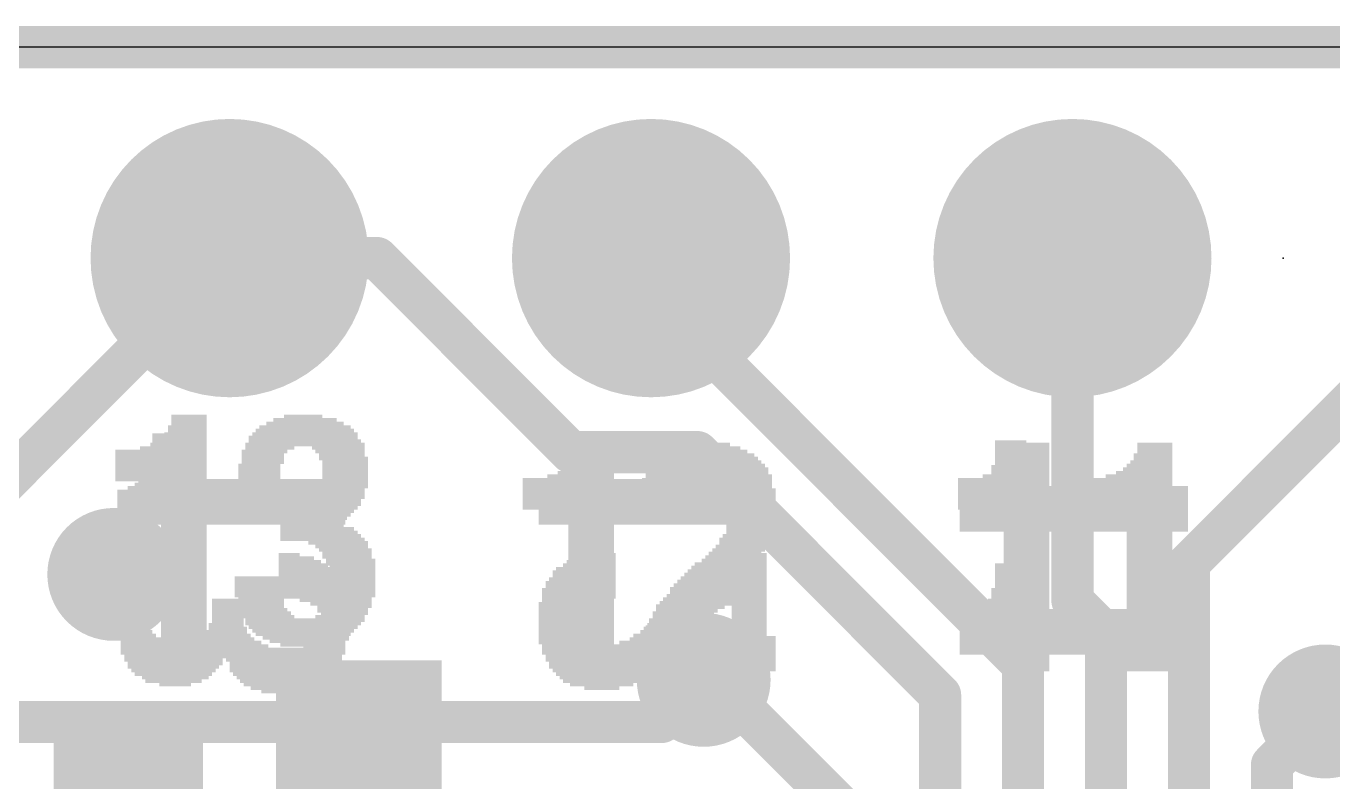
# Model space of a CAD drawing. Extents: x -0.1 to 50.8, y -0.1 to 23.
# Drawn here: x 22.9 to 30.78, y 18.44 to 22.99 of the extents above; entities that cross this region are included whole.
import ezdxf

# ---------------------------------------------------------------- set-up
doc = ezdxf.new("R2010")
doc.units = 0
for name, color, linetype in [('1', 12, 'CONTINUOUS'), ('16', 5, 'CONTINUOUS'), ('17', 110, 'CONTINUOUS'), ('18', 110, 'CONTINUOUS'), ('20', 53, 'CONTINUOUS'), ('200', 40, 'CONTINUOUS'), ('201', 6, 'CONTINUOUS'), ('23', 40, 'CONTINUOUS')]:
    doc.layers.add(name, color=color, linetype=linetype)

# ---------------------------------------------------------------- blocks, each defined once
blk = doc.blocks.new('RECT')
blk.add_solid([(-0.5, -0.5), (0.5, -0.5), (-0.5, 0.5), (0.5, 0.5)])
blk = doc.blocks.new('ROUNDP')
at = {"const_width": 0.5}
blk.add_lwpolyline([(0, -0.25, 1), (0, 0.25, 1), (0, -0.25)], format="xyb", dxfattribs=at)
blk = doc.blocks.new('ROUNDV')
at = {"const_width": 0.5}
blk.add_lwpolyline([(0, -0.25, 1), (0, 0.25, 1), (0, -0.25)], format="xyb", dxfattribs=at)

msp = doc.modelspace()

# ---------------------------------------------------------------- linework, layer by layer
at = {"layer": '1'}
for points, const_width in [([(38.1, 22.86), (0, 22.86)], 0.254), ([(25.019, 21.59), (24.13, 21.59)], 0.254), ([(25.5016, 21.1074), (25.019, 21.59)], 0.254), ([(26.67, 21.3835), (26.67, 21.59)], 0.254), ([(29.21, 19.526), (29.21, 21.59)], 0.254), ([(29.9125, 19.7525), (31.75, 21.59)], 0.254), ([(28.9125, 19.141), (26.67, 21.3835)], 0.254), ([(25.5016, 21.106), (25.5016, 21.1074)], 0.254), ([(26.186, 20.4216), (25.5016, 21.106)], 0.254), ([(26.9494, 20.4216), (26.186, 20.4216)], 0.254), ([(28.4125, 18.9585), (26.9494, 20.4216)], 0.254), ([(29.9125, 15.499), (29.9125, 19.7525)], 0.254), ([(29.4125, 19.3235), (29.21, 19.526)], 0.254), ([(29.4125, 15.499), (29.4125, 19.3235)], 0.254), ([(28.9125, 15.499), (28.9125, 19.141)], 0.254), ([(27.051, 19.05), (26.9875, 19.05)], 0.254), ([(27.9125, 18.1885), (27.051, 19.05)], 0.254), ([(28.4125, 15.499), (28.4125, 18.9585)], 0.254), ([(30.4125, 18.538), (30.734, 18.8595)], 0.254), ([(23.8873, 17.6085), (24.909, 18.6302)], 0.3048), ([(30.4125, 15.499), (30.4125, 18.538)], 0.254)]:
    msp.add_lwpolyline(points, dxfattribs=dict(at, const_width=const_width))
for points, const_width in [([(24.13, 21.6535, 1), (24.13, 21.5265)], 0.127), ([(25.0639, 21.6349, 1), (24.9741, 21.5451)], 0.127), ([(25.019, 21.5265, 1), (25.019, 21.6535)], 0.127), ([(26.7335, 21.59, 1), (26.6065, 21.59)], 0.127), ([(29.2735, 21.59, 1), (29.1465, 21.59)], 0.127), ([(26.7149, 21.4284, 1), (26.6251, 21.3386)], 0.127), ([(26.6065, 21.3835, 1), (26.7335, 21.3835)], 0.127), ([(25.5651, 21.1074, 1), (25.4381, 21.1074)], 0.127), ([(25.5465, 21.1509, 1), (25.4567, 21.0611)], 0.127), ([(25.4567, 21.0625, 1), (25.5465, 21.1523)], 0.127), ([(25.4381, 21.106, 1), (25.5651, 21.106)], 0.127), ([(26.186, 20.4851, 1), (26.186, 20.3581)], 0.127), ([(26.1411, 20.3767, 1), (26.2309, 20.4665)], 0.127), ([(26.9943, 20.4665, 1), (26.9045, 20.3767)], 0.127), ([(26.9494, 20.3581, 1), (26.9494, 20.4851)], 0.127), ([(29.976, 19.7525, 1), (29.849, 19.7525)], 0.127), ([(29.8676, 19.7974, 1), (29.9574, 19.7076)], 0.127), ([(29.2549, 19.5709, 1), (29.1651, 19.4811)], 0.127), ([(29.1465, 19.526, 1), (29.2735, 19.526)], 0.127), ([(29.476, 19.3235, 1), (29.349, 19.3235)], 0.127), ([(29.3676, 19.2786, 1), (29.4574, 19.3684)], 0.127), ([(28.976, 19.141, 1), (28.849, 19.141)], 0.127), ([(28.8676, 19.0961, 1), (28.9574, 19.1859)], 0.127), ([(26.9875, 19.1135, 1), (26.9875, 18.9865)], 0.127), ([(27.0959, 19.0949, 1), (27.0061, 19.0051)], 0.127), ([(27.051, 18.9865, 1), (27.051, 19.1135)], 0.127), ([(28.476, 18.9585, 1), (28.349, 18.9585)], 0.127), ([(28.3676, 18.9136, 1), (28.4574, 19.0034)], 0.127), ([(30.7789, 18.8146, 1), (30.6891, 18.9044)], 0.127), ([(24.9629, 18.5763, 1), (24.8551, 18.6841)], 0.1524), ([(30.476, 18.538, 1), (30.349, 18.538)], 0.127), ([(30.3676, 18.5829, 1), (30.4574, 18.4931)], 0.127)]:
    msp.add_lwpolyline(points, format="xyb", dxfattribs=dict(at, const_width=const_width))
at = {"layer": '16', "const_width": 0.254}
for points in [[(0, 22.86), (38.1, 22.86)], [(24.13, 21.59), (21.844, 19.304)], [(26.9875, 19.05), (26.7335, 18.796)], [(30.734, 18.8595), (33.274, 18.8595)], [(26.7335, 18.796), (14.2875, 18.796)]]:
    msp.add_lwpolyline(points, dxfattribs=at)
at = {"layer": '16', "const_width": 0.127}
for points in [[(24.1749, 21.5451, 1), (24.0851, 21.6349)], [(27.0324, 19.0051, 1), (26.9426, 19.0949)], [(30.734, 18.923, 1), (30.734, 18.796)], [(26.6886, 18.8409, 1), (26.7784, 18.7511)], [(26.7335, 18.7325, 1), (26.7335, 18.8595)]]:
    msp.add_lwpolyline(points, format="xyb", dxfattribs=at)
at = {"layer": '20'}
msp.add_line((48.26, 22.86), (2.54, 22.86), dxfattribs=at)
at = {"layer": '23'}
msp.add_point((30.48, 21.59), dxfattribs=at)

# ---------------------------------------------------------------- block references
at = {"layer": '1', "xscale": 1.075, "rotation": 90}
msp.add_blockref('RECT', (24.909, 18.6302), dxfattribs=at)
at = {"layer": '1', "xscale": 0.45, "yscale": 0.9, "rotation": 90}
msp.add_blockref('RECT', (23.5195, 18.5085), dxfattribs=at)
at = {"layer": '17', "xscale": 1.6764, "yscale": 1.6764, "rotation": 90}
for p in [(24.13, 21.59), (24.13, 21.59), (26.67, 21.59), (26.67, 21.59), (29.21, 21.59), (29.21, 21.59)]:
    msp.add_blockref('ROUNDP', p, dxfattribs=at)
at = {"layer": '18'}
for p, xscale, yscale in [((23.4315, 19.685), 0.8001, 0.8001), ((23.4315, 19.685), 0.8001, 0.8001), ((26.9875, 19.05), 0.8064, 0.8064), ((26.9875, 19.05), 0.8064, 0.8064), ((30.734, 18.8595), 0.8064, 0.8064), ((30.734, 18.8595), 0.8064, 0.8064)]:
    msp.add_blockref('ROUNDV', p, dxfattribs=dict(at, xscale=xscale, yscale=yscale))
at = {"layer": '200', "yscale": 0.0212}
for p, xscale in [((23.8856, 20.6367), 0.2117), ((24.5735, 20.6367), 0.2328), ((23.875, 20.5732), 0.2328), ((23.875, 20.552), 0.2328), ((23.8856, 20.6155), 0.2117), ((23.8856, 20.5943), 0.2117), ((24.5841, 20.552), 0.5926), ((24.5841, 20.5732), 0.5503), ((24.5841, 20.5943), 0.4656), ((24.5841, 20.6155), 0.381), ((23.8221, 20.4673), 0.3387), ((23.8433, 20.4885), 0.2963), ((23.8539, 20.5097), 0.2752), ((23.8645, 20.5308), 0.254), ((24.5841, 20.4673), 0.7196), ((24.5735, 20.5097), 0.6561), ((24.5841, 20.4885), 0.6773), ((24.5841, 20.5308), 0.635), ((26.3409, 20.4673), 0.2117), ((27.0182, 20.4673), 0.254), ((28.9654, 20.4673), 0.2117), ((29.7062, 20.4673), 0.2117), ((23.7163, 20.425), 0.5503), ((23.7163, 20.4039), 0.5503), ((23.7904, 20.4462), 0.4022), ((24.3407, 20.425), 0.2752), ((24.3301, 20.4039), 0.254), ((24.3724, 20.4462), 0.2963), ((24.7852, 20.4462), 0.3175), ((24.7958, 20.425), 0.2963), ((24.8063, 20.4039), 0.2752), ((26.3303, 20.4039), 0.2328), ((26.3409, 20.4462), 0.2117), ((26.3409, 20.425), 0.2117), ((27.0182, 20.4039), 0.5503), ((27.0076, 20.425), 0.4868), ((27.0076, 20.4462), 0.4021), ((28.9548, 20.4039), 0.2328), ((28.9654, 20.4462), 0.2117), ((28.9654, 20.425), 0.2117), ((29.6956, 20.4039), 0.2328), ((29.7062, 20.4462), 0.2117), ((29.7062, 20.425), 0.2117), ((23.7163, 20.3827), 0.5503), ((23.7163, 20.3615), 0.5503), ((23.7163, 20.3404), 0.5503), ((23.7163, 20.3192), 0.5503), ((24.3089, 20.3404), 0.254), ((24.3089, 20.3192), 0.254), ((24.3301, 20.3827), 0.254), ((24.3301, 20.3615), 0.254), ((24.8169, 20.3827), 0.2963), ((24.8275, 20.3615), 0.2752), ((24.8275, 20.3404), 0.2752), ((24.8275, 20.3192), 0.2752), ((26.2985, 20.3192), 0.2963), ((26.3091, 20.3404), 0.2752), ((26.3197, 20.3615), 0.254), ((26.3303, 20.3827), 0.2328), ((27.0182, 20.3192), 0.7196), ((27.0076, 20.3615), 0.6561), ((27.0182, 20.3404), 0.6773), ((27.0076, 20.3827), 0.6138), ((28.9231, 20.3192), 0.2963), ((28.9337, 20.3404), 0.2752), ((28.9443, 20.3615), 0.254), ((28.9548, 20.3827), 0.2328), ((29.6639, 20.3192), 0.2963), ((29.6745, 20.3404), 0.2752), ((29.6851, 20.3615), 0.254), ((29.6956, 20.3827), 0.2328), ((23.7163, 20.298), 0.5503), ((23.7163, 20.2769), 0.5503), ((23.7163, 20.2557), 0.5503), ((23.8539, 20.2345), 0.2752), ((24.3089, 20.298), 0.254), ((24.3089, 20.2769), 0.254), ((24.3089, 20.2557), 0.254), ((24.3089, 20.2345), 0.254), ((24.8275, 20.298), 0.2752), ((24.8275, 20.2769), 0.2752), ((24.8275, 20.2557), 0.2752), ((24.8275, 20.2345), 0.2752), ((26.1715, 20.2557), 0.5503), ((26.1715, 20.2345), 0.5503), ((26.2456, 20.2769), 0.4022), ((26.2774, 20.298), 0.3387), ((26.7748, 20.2557), 0.3175), ((26.7642, 20.2345), 0.2963), ((26.7959, 20.2769), 0.3175), ((27.0076, 20.298), 0.7408), ((27.2404, 20.2769), 0.3175), ((27.251, 20.2557), 0.2963), ((27.2616, 20.2345), 0.2752), ((28.7961, 20.2557), 0.5503), ((28.7961, 20.2345), 0.5503), ((28.8702, 20.2769), 0.4022), ((28.9019, 20.298), 0.3387), ((29.5369, 20.2557), 0.5503), ((29.5369, 20.2345), 0.5503), ((29.611, 20.2769), 0.4022), ((29.6427, 20.298), 0.3387), ((23.8539, 20.2134), 0.2752), ((23.8539, 20.1922), 0.2752), ((23.8539, 20.171), 0.2752), ((24.8063, 20.1922), 0.2752), ((24.8063, 20.171), 0.2752), ((24.8275, 20.2134), 0.2752), ((26.1715, 20.2134), 0.5503), ((26.1715, 20.1922), 0.5503), ((26.1715, 20.171), 0.5503), ((26.743, 20.171), 0.2963), ((26.7536, 20.2134), 0.2752), ((26.7536, 20.1922), 0.2752), ((27.2616, 20.2134), 0.2752), ((27.2827, 20.1922), 0.2752), ((27.2827, 20.171), 0.2752), ((28.7961, 20.2134), 0.5503), ((28.7961, 20.1922), 0.5503), ((28.7961, 20.171), 0.5503), ((29.5369, 20.2134), 0.5503), ((29.5369, 20.1922), 0.5503), ((29.5369, 20.171), 0.5503), ((23.8539, 20.1499), 0.2752), ((23.8539, 20.1287), 0.2752), ((23.8539, 20.1075), 0.2752), ((23.8539, 20.0864), 0.2752), ((24.7428, 20.0864), 0.3175), ((24.7746, 20.1075), 0.2963), ((24.7852, 20.1287), 0.2752), ((24.8063, 20.1499), 0.2752), ((26.1715, 20.1499), 0.5503), ((26.1715, 20.1287), 0.5503), ((26.1715, 20.1075), 0.5503), ((26.1715, 20.0864), 0.5503), ((26.7324, 20.1499), 0.2752), ((26.7324, 20.1287), 0.2752), ((26.7324, 20.1075), 0.2752), ((26.7324, 20.0864), 0.2752), ((27.2827, 20.1499), 0.2752), ((27.2827, 20.1287), 0.2752), ((27.2827, 20.1075), 0.2752), ((27.2827, 20.0864), 0.2752), ((28.7961, 20.1499), 0.5503), ((28.7961, 20.1287), 0.5503), ((28.7961, 20.1075), 0.5503), ((28.7961, 20.0864), 0.5503), ((29.5369, 20.1499), 0.5503), ((29.5369, 20.1287), 0.5503), ((29.5369, 20.1075), 0.5503), ((29.5369, 20.0864), 0.5503), ((23.8539, 20.0652), 0.2752), ((23.8539, 20.044), 0.2752), ((23.8539, 20.0229), 0.2752), ((23.8539, 20.0017), 0.2752), ((24.637, 20.0229), 0.4022), ((24.6158, 20.0017), 0.3598), ((24.6582, 20.0652), 0.4445), ((24.6476, 20.044), 0.4233), ((26.3091, 20.0652), 0.2752), ((26.3091, 20.044), 0.2752), ((26.3091, 20.0229), 0.2752), ((26.3091, 20.0017), 0.2752), ((26.7324, 20.0652), 0.2752), ((26.7324, 20.044), 0.2752), ((26.7324, 20.0229), 0.2752), ((27.2827, 20.0652), 0.2752), ((27.2827, 20.044), 0.2752), ((27.2827, 20.0229), 0.2752), ((27.2827, 20.0017), 0.2752), ((28.9337, 20.0652), 0.2752), ((28.9337, 20.044), 0.2752), ((28.9337, 20.0229), 0.2752), ((28.9337, 20.0017), 0.2752), ((29.6745, 20.0652), 0.2752), ((29.6745, 20.044), 0.2752), ((29.6745, 20.0229), 0.2752), ((29.6745, 20.0017), 0.2752), ((23.8539, 19.9805), 0.2752), ((23.8539, 19.9594), 0.2752), ((23.8539, 19.9382), 0.2752), ((23.8539, 19.917), 0.2752), ((24.6264, 19.9805), 0.381), ((24.6793, 19.917), 0.4868), ((24.6582, 19.9594), 0.4445), ((24.6688, 19.9382), 0.4657), ((26.3091, 19.9805), 0.2752), ((26.3091, 19.9594), 0.2752), ((26.3091, 19.9382), 0.2752), ((26.3091, 19.917), 0.2752), ((27.251, 19.917), 0.2963), ((27.2616, 19.9805), 0.2752), ((27.2616, 19.9594), 0.2752), ((27.2616, 19.9382), 0.2752), ((28.9337, 19.9805), 0.2752), ((28.9337, 19.9594), 0.2752), ((28.9337, 19.9382), 0.2752), ((28.9337, 19.917), 0.2752), ((29.6745, 19.9805), 0.2752), ((29.6745, 19.9594), 0.2752), ((29.6745, 19.9382), 0.2752), ((29.6745, 19.917), 0.2752), ((23.8539, 19.8959), 0.2752), ((23.8539, 19.8747), 0.2752), ((23.8539, 19.8535), 0.2752), ((24.6899, 19.8959), 0.508), ((24.7852, 19.8747), 0.3598), ((24.8063, 19.8535), 0.3175), ((26.3091, 19.8959), 0.2752), ((26.3091, 19.8747), 0.2752), ((26.3091, 19.8535), 0.2752), ((27.2087, 19.8535), 0.2963), ((27.2298, 19.8959), 0.2963), ((27.2298, 19.8747), 0.2963), ((28.9337, 19.8959), 0.2752), ((28.9337, 19.8747), 0.2752), ((28.9337, 19.8535), 0.2752), ((29.6745, 19.8959), 0.2752), ((29.6745, 19.8747), 0.2752), ((29.6745, 19.8535), 0.2752), ((23.8539, 19.8324), 0.2752), ((23.8539, 19.8112), 0.2752), ((23.8539, 19.79), 0.2752), ((23.8539, 19.7689), 0.2752), ((24.8275, 19.8324), 0.3175), ((24.8381, 19.8112), 0.2963), ((24.8381, 19.79), 0.2963), ((24.8593, 19.7689), 0.2963), ((26.3091, 19.8324), 0.2752), ((26.3091, 19.8112), 0.2752), ((26.3091, 19.79), 0.2752), ((26.3091, 19.7689), 0.2752), ((27.1452, 19.7689), 0.3387), ((27.1663, 19.79), 0.3387), ((27.1769, 19.8112), 0.3175), ((27.1981, 19.8324), 0.3175), ((28.9337, 19.8324), 0.2752), ((28.9337, 19.8112), 0.2752), ((28.9337, 19.79), 0.2752), ((28.9337, 19.7689), 0.2752), ((29.6745, 19.8324), 0.2752), ((29.6745, 19.8112), 0.2752), ((29.6745, 19.79), 0.2752), ((29.6745, 19.7689), 0.2752), ((23.8539, 19.7477), 0.2752), ((23.8539, 19.7265), 0.2752), ((23.8539, 19.7054), 0.2752), ((23.8539, 19.6842), 0.2752), ((24.8593, 19.7477), 0.2963), ((24.8698, 19.7265), 0.2752), ((24.8698, 19.7054), 0.2752), ((24.8698, 19.6842), 0.2752), ((26.3091, 19.7477), 0.2752), ((26.3091, 19.7265), 0.2752), ((26.3091, 19.7054), 0.2752), ((26.3091, 19.6842), 0.2752), ((27.0499, 19.6842), 0.3598), ((27.0711, 19.7054), 0.3598), ((27.0922, 19.7265), 0.3598), ((27.1134, 19.7477), 0.3598), ((28.9337, 19.7477), 0.2752), ((28.9337, 19.7265), 0.2752), ((28.9337, 19.7054), 0.2752), ((28.9337, 19.6842), 0.2752), ((29.6745, 19.7477), 0.2752), ((29.6745, 19.7265), 0.2752), ((29.6745, 19.7054), 0.2752), ((29.6745, 19.6842), 0.2752), ((23.8539, 19.663), 0.2752), ((23.8539, 19.6419), 0.2752), ((23.8539, 19.6207), 0.2752), ((24.2984, 19.663), 0.2752), ((24.2984, 19.6419), 0.2752), ((24.2984, 19.6207), 0.2752), ((24.8698, 19.663), 0.2752), ((24.8698, 19.6419), 0.2752), ((24.8698, 19.6207), 0.2752), ((26.3091, 19.663), 0.2752), ((26.3091, 19.6419), 0.2752), ((26.3091, 19.6207), 0.2752), ((26.9864, 19.6207), 0.3598), ((27.0076, 19.6419), 0.3598), ((27.0288, 19.663), 0.3598), ((28.9337, 19.663), 0.2752), ((28.9337, 19.6419), 0.2752), ((28.9337, 19.6207), 0.2752), ((29.6745, 19.663), 0.2752), ((29.6745, 19.6419), 0.2752), ((29.6745, 19.6207), 0.2752), ((23.8539, 19.5995), 0.2752), ((23.8539, 19.5784), 0.2752), ((23.8539, 19.5572), 0.2752), ((23.8539, 19.536), 0.2752), ((24.2984, 19.5995), 0.2752), ((24.2984, 19.5784), 0.2752), ((24.2984, 19.5572), 0.2752), ((24.3195, 19.536), 0.2752), ((24.8698, 19.5995), 0.2752), ((24.8698, 19.5784), 0.2752), ((24.8698, 19.5572), 0.2752), ((24.8593, 19.536), 0.254), ((26.3091, 19.5995), 0.2752), ((26.3091, 19.5784), 0.2752), ((26.3091, 19.5572), 0.2752), ((26.3091, 19.536), 0.2752), ((26.9018, 19.536), 0.3175), ((26.9335, 19.5572), 0.3387), ((26.9547, 19.5784), 0.3387), ((26.9653, 19.5995), 0.3598), ((28.9337, 19.5995), 0.2752), ((28.9337, 19.5784), 0.2752), ((28.9337, 19.5572), 0.2752), ((28.9337, 19.536), 0.2752), ((29.6745, 19.5995), 0.2752), ((29.6745, 19.5784), 0.2752), ((29.6745, 19.5572), 0.2752), ((29.6745, 19.536), 0.2752), ((23.8539, 19.5149), 0.2752), ((23.8539, 19.4937), 0.2752), ((23.8539, 19.4726), 0.2752), ((23.8539, 19.4514), 0.2752), ((24.3195, 19.5149), 0.2752), ((24.3195, 19.4937), 0.2752), ((24.3301, 19.4726), 0.2963), ((24.3513, 19.4514), 0.2963), ((24.8275, 19.4726), 0.2752), ((24.8275, 19.4514), 0.2752), ((24.8487, 19.5149), 0.2752), ((24.8487, 19.4937), 0.2752), ((26.3091, 19.5149), 0.2752), ((26.3091, 19.4937), 0.2752), ((26.3091, 19.4726), 0.2752), ((26.3091, 19.4514), 0.2752), ((26.8277, 19.4514), 0.2963), ((26.8594, 19.4937), 0.3175), ((26.8488, 19.4726), 0.2963), ((26.8806, 19.5149), 0.3175), ((28.9337, 19.5149), 0.2752), ((28.9337, 19.4937), 0.2752), ((28.9337, 19.4726), 0.2752), ((28.9337, 19.4514), 0.2752), ((29.6745, 19.5149), 0.2752), ((29.6745, 19.4937), 0.2752), ((29.6745, 19.4726), 0.2752), ((29.6745, 19.4514), 0.2752), ((23.8539, 19.4302), 0.2752), ((23.8539, 19.4091), 0.2752), ((23.8539, 19.3879), 0.2752), ((23.8539, 19.3667), 0.2752), ((24.3619, 19.4302), 0.3175), ((24.5735, 19.3879), 0.6985), ((24.5841, 19.4091), 0.7196), ((24.5735, 19.3667), 0.6561), ((24.7958, 19.4302), 0.2963), ((26.3091, 19.4302), 0.2752), ((26.3091, 19.4091), 0.2752), ((26.3091, 19.3879), 0.2752), ((26.3091, 19.3667), 0.2752), ((26.7853, 19.3667), 0.2963), ((26.8065, 19.4091), 0.2963), ((26.7959, 19.3879), 0.2752), ((26.8277, 19.4302), 0.2963), ((28.9337, 19.4302), 0.2752), ((28.9337, 19.4091), 0.2752), ((28.9337, 19.3879), 0.2752), ((28.9337, 19.3667), 0.2752), ((29.6745, 19.4302), 0.2752), ((29.6745, 19.4091), 0.2752), ((29.6745, 19.3879), 0.2752), ((29.6745, 19.3667), 0.2752), ((23.8539, 19.3456), 0.2752), ((23.8539, 19.3244), 0.2752), ((23.8539, 19.3032), 0.2752), ((24.5735, 19.3456), 0.6138), ((24.5735, 19.3244), 0.5715), ((24.5735, 19.3032), 0.4868), ((26.3091, 19.3456), 0.2752), ((26.3091, 19.3244), 0.2752), ((26.3091, 19.3032), 0.2752), ((27.0182, 19.3032), 0.8043), ((26.7748, 19.3456), 0.2752), ((26.7748, 19.3244), 0.2752), ((28.9337, 19.3456), 0.2752), ((28.9337, 19.3244), 0.2752), ((28.9337, 19.3032), 0.2752), ((29.6745, 19.3456), 0.2752), ((29.6745, 19.3244), 0.2752), ((29.6745, 19.3032), 0.2752), ((23.8539, 19.2821), 0.2752), ((24.5735, 19.2821), 0.4022), ((24.5629, 19.2609), 0.254), ((26.3091, 19.2821), 0.2752), ((26.3091, 19.2609), 0.2752), ((26.3091, 19.2397), 0.2752), ((26.3091, 19.2186), 0.2752), ((27.0076, 19.2186), 0.8255), ((27.0182, 19.2821), 0.8043), ((27.0182, 19.2609), 0.8043), ((27.0182, 19.2397), 0.8043), ((28.9337, 19.2821), 0.2752), ((28.9337, 19.2609), 0.2752), ((28.9337, 19.2397), 0.2752), ((28.9337, 19.2186), 0.2752), ((29.6745, 19.2821), 0.2752), ((29.6745, 19.2609), 0.2752), ((29.6745, 19.2397), 0.2752), ((29.6745, 19.2186), 0.2752), ((26.3091, 19.1974), 0.2752), ((26.3091, 19.1762), 0.2752), ((26.3091, 19.1551), 0.2752), ((26.3091, 19.1339), 0.2752), ((27.0076, 19.1974), 0.8255), ((27.0076, 19.1762), 0.8255), ((27.0076, 19.1551), 0.8255), ((27.0076, 19.1339), 0.8255), ((28.9337, 19.1974), 0.2752), ((28.9337, 19.1762), 0.2752), ((28.9337, 19.1551), 0.2752), ((28.9337, 19.1339), 0.2752), ((29.6745, 19.1974), 0.2752), ((29.6745, 19.1762), 0.2752), ((29.6745, 19.1551), 0.2752), ((29.6745, 19.1339), 0.2752), ((26.3091, 19.1127), 0.2752), ((27.0076, 19.1127), 0.8255), ((28.9337, 19.1127), 0.2752), ((29.6745, 19.1127), 0.2752)]:
    msp.add_blockref('RECT', p, dxfattribs=dict(at, xscale=xscale))
at = {"layer": '201', "yscale": 0.0212, "rotation": 180}
for p, xscale in [((23.7598, 20.5235), 0.1904), ((23.7598, 20.5023), 0.1904), ((23.7598, 20.4811), 0.1904), ((26.2988, 20.5235), 0.1904), ((26.2988, 20.5023), 0.1904), ((26.2988, 20.4811), 0.1904), ((28.8378, 20.4811), 0.1904), ((23.7598, 20.46), 0.1904), ((23.7598, 20.4388), 0.1904), ((23.7598, 20.4177), 0.1904), ((23.7598, 20.3965), 0.1904), ((26.2988, 20.46), 0.1904), ((26.2988, 20.4388), 0.1904), ((26.2988, 20.4177), 0.1904), ((26.2988, 20.3965), 0.1904), ((28.8378, 20.46), 0.1904), ((28.8378, 20.4388), 0.1904), ((28.8378, 20.4177), 0.1904), ((28.8378, 20.3965), 0.1904), ((23.7387, 20.3119), 0.2327), ((23.7492, 20.3753), 0.2116), ((23.7492, 20.3542), 0.2116), ((23.7492, 20.333), 0.2116), ((26.2776, 20.3119), 0.2327), ((26.2882, 20.3753), 0.2116), ((26.2882, 20.3542), 0.2116), ((26.2882, 20.333), 0.2116), ((28.8272, 20.333), 0.2116), ((28.8272, 20.3119), 0.2116), ((28.8378, 20.3753), 0.1904), ((28.8378, 20.3542), 0.1904), ((24.2041, 20.2484), 1.2483), ((23.7281, 20.2696), 0.2539), ((23.7387, 20.2907), 0.2327), ((26.7431, 20.2484), 1.2483), ((26.2671, 20.2696), 0.2539), ((26.2776, 20.2907), 0.2327), ((28.8166, 20.2696), 0.2327), ((28.8166, 20.2484), 0.2327), ((28.8272, 20.2907), 0.2116), ((24.1407, 20.1849), 1.3753), ((24.1407, 20.1638), 1.3753), ((24.1724, 20.2061), 1.3118), ((24.1936, 20.2272), 1.2695), ((26.6797, 20.1849), 1.3753), ((26.6797, 20.1638), 1.3753), ((26.7114, 20.2061), 1.3118), ((26.7325, 20.2272), 1.2695), ((29.2504, 20.1638), 1.3118), ((29.2715, 20.1849), 1.2695), ((29.2821, 20.2061), 1.2483), ((28.8061, 20.2272), 0.2539), ((24.1407, 20.1426), 1.3753), ((24.1407, 20.1214), 1.3753), ((24.1407, 20.1003), 1.3753), ((24.1407, 20.0791), 1.3753), ((26.6797, 20.1426), 1.3753), ((26.6797, 20.1214), 1.3753), ((26.6797, 20.1003), 1.3753), ((26.6797, 20.0791), 1.3753), ((29.2186, 20.1426), 1.3753), ((29.2186, 20.1214), 1.3753), ((29.2186, 20.1003), 1.3753), ((29.2186, 20.0791), 1.3753), ((24.1407, 20.058), 1.3753), ((24.1407, 20.0368), 1.3753), ((24.1407, 20.0157), 1.3753), ((24.1407, 19.9945), 1.3753), ((26.6797, 20.058), 1.3753), ((26.6797, 20.0368), 1.3753), ((26.6797, 20.0157), 1.3753), ((26.6797, 19.9945), 1.3753), ((29.2186, 20.058), 1.3753), ((29.2186, 20.0368), 1.3753), ((29.2186, 20.0157), 1.3753), ((29.2186, 19.9945), 1.3753), ((29.2186, 19.9733), 1.3753), ((29.2186, 19.9522), 1.3753), ((23.7704, 19.7618), 0.2116), ((23.8127, 19.7829), 0.127), ((24.4898, 19.8041), 0.127), ((24.5321, 19.7829), 0.2116), ((24.5533, 19.7618), 0.2539), ((26.3094, 19.7618), 0.2962), ((26.3305, 19.7829), 0.2539), ((26.3729, 19.8041), 0.1693), ((27.2298, 19.7618), 0.2751), ((27.2615, 19.7829), 0.2116), ((27.3038, 19.8041), 0.127), ((23.7175, 19.6983), 0.3174), ((23.7281, 19.7194), 0.2962), ((23.7492, 19.7406), 0.2539), ((24.5744, 19.7406), 0.2962), ((24.585, 19.7194), 0.3174), ((24.5956, 19.6983), 0.3385), ((26.2671, 19.6983), 0.3808), ((26.2776, 19.7194), 0.3597), ((26.2988, 19.7406), 0.3174), ((27.1663, 19.6983), 0.402), ((27.1875, 19.7194), 0.3597), ((27.2086, 19.7406), 0.3174), ((28.8378, 19.7406), 0.1904), ((28.8378, 19.7194), 0.1904), ((28.8378, 19.6983), 0.1904), ((23.6858, 19.6136), 0.3808), ((23.6963, 19.656), 0.3597), ((23.6963, 19.6348), 0.3597), ((23.7069, 19.6771), 0.3385), ((24.6061, 19.6771), 0.3597), ((24.6061, 19.656), 0.3597), ((24.6167, 19.6348), 0.3808), ((24.6167, 19.6136), 0.3808), ((26.2459, 19.6348), 0.4232), ((26.2459, 19.6136), 0.4232), ((26.2565, 19.656), 0.402), ((26.2671, 19.6771), 0.3808), ((27.1134, 19.6136), 0.5078), ((27.1346, 19.6348), 0.4655), ((27.1451, 19.656), 0.4443), ((27.1557, 19.6771), 0.4232), ((28.8378, 19.6771), 0.1904), ((28.8378, 19.656), 0.1904), ((28.8378, 19.6348), 0.1904), ((28.8378, 19.6136), 0.1904), ((23.6117, 19.529), 0.2751), ((23.6752, 19.5713), 0.402), ((23.6752, 19.5502), 0.402), ((23.6858, 19.5925), 0.3808), ((24.1195, 19.529), 0.1904), ((24.6273, 19.5925), 0.402), ((24.6273, 19.5713), 0.402), ((24.6273, 19.5502), 0.402), ((24.7014, 19.529), 0.2962), ((26.2353, 19.5925), 0.4443), ((26.2353, 19.5713), 0.4443), ((26.2353, 19.5502), 0.4443), ((26.1613, 19.529), 0.2962), ((27.0711, 19.529), 0.5924), ((27.0817, 19.5502), 0.5713), ((27.0922, 19.5713), 0.5501), ((27.1028, 19.5925), 0.529), ((28.8166, 19.529), 0.2327), ((28.8272, 19.5925), 0.2116), ((28.8272, 19.5713), 0.2116), ((28.8272, 19.5502), 0.2116), ((23.5588, 19.4867), 0.2116), ((23.5588, 19.4655), 0.2116), ((23.5482, 19.4444), 0.1904), ((23.5694, 19.5079), 0.2327), ((24.1195, 19.5079), 0.1904), ((24.1195, 19.4867), 0.1904), ((24.1195, 19.4655), 0.1904), ((24.1195, 19.4444), 0.1904), ((24.7331, 19.5079), 0.2327), ((24.7543, 19.4867), 0.1904), ((24.7543, 19.4655), 0.1904), ((24.7648, 19.4444), 0.1693), ((26.119, 19.5079), 0.2539), ((26.1084, 19.4867), 0.2327), ((26.0978, 19.4655), 0.2116), ((26.0872, 19.4444), 0.1904), ((26.8912, 19.4655), 0.3597), ((26.8807, 19.4444), 0.3385), ((26.923, 19.4867), 0.3808), ((27.0605, 19.5079), 0.6136), ((27.2615, 19.4867), 0.2116), ((27.2615, 19.4655), 0.2116), ((27.2615, 19.4444), 0.2116), ((29.2715, 19.4444), 1.2695), ((29.2821, 19.4655), 1.2483), ((28.8061, 19.4867), 0.2539), ((28.8166, 19.5079), 0.2327), ((23.5482, 19.4232), 0.1904), ((23.5482, 19.4021), 0.1904), ((23.5482, 19.3809), 0.1904), ((24.1089, 19.3809), 0.2116), ((24.1195, 19.4232), 0.1904), ((24.1195, 19.4021), 0.1904), ((24.7648, 19.4232), 0.1693), ((24.7648, 19.4021), 0.1693), ((24.7648, 19.3809), 0.1693), ((26.0872, 19.4232), 0.1904), ((26.0872, 19.4021), 0.1904), ((26.0872, 19.3809), 0.1904), ((26.8066, 19.3809), 0.3174), ((26.8278, 19.4021), 0.3174), ((26.8489, 19.4232), 0.3174), ((27.2615, 19.4232), 0.2116), ((27.2615, 19.4021), 0.2116), ((27.2615, 19.3809), 0.2116), ((29.2186, 19.4021), 1.3753), ((29.2186, 19.3809), 1.3753), ((29.2504, 19.4232), 1.3118), ((23.5482, 19.3598), 0.1904), ((23.5588, 19.3386), 0.2116), ((23.5906, 19.2963), 0.2751), ((23.5694, 19.3174), 0.2327), ((24.0878, 19.2963), 0.3808), ((24.1089, 19.3174), 0.2962), ((24.1089, 19.3386), 0.2539), ((24.1195, 19.3598), 0.2327), ((24.7543, 19.3174), 0.1904), ((24.7543, 19.2963), 0.1904), ((24.7648, 19.3598), 0.1693), ((24.7648, 19.3386), 0.1693), ((26.0872, 19.3598), 0.1904), ((26.0872, 19.3386), 0.1904), ((26.0978, 19.3174), 0.2116), ((26.1084, 19.2963), 0.2327), ((26.722, 19.2963), 0.3597), ((26.7431, 19.3174), 0.3597), ((26.7643, 19.3386), 0.3174), ((26.7854, 19.3598), 0.3174), ((27.2615, 19.3598), 0.2116), ((27.2615, 19.3386), 0.2116), ((27.2615, 19.3174), 0.2116), ((27.2615, 19.2963), 0.2116), ((29.2186, 19.3598), 1.3753), ((29.2186, 19.3386), 1.3753), ((29.2186, 19.3174), 1.3753), ((29.2186, 19.2963), 1.3753), ((24.1512, 19.2328), 1.3541), ((24.1512, 19.2116), 1.3541), ((23.8973, 19.2751), 0.8463), ((23.9185, 19.254), 0.8886), ((24.7014, 19.254), 0.2539), ((24.7225, 19.2751), 0.2116), ((26.1295, 19.2751), 0.2751), ((26.4363, 19.254), 0.8463), ((26.4258, 19.2328), 0.8252), ((26.4152, 19.2116), 0.804), ((26.6797, 19.2751), 0.402), ((27.2615, 19.2751), 0.2116), ((27.2615, 19.254), 0.2116), ((27.2615, 19.2328), 0.2116), ((27.2615, 19.2116), 0.2116), ((29.2186, 19.2751), 1.3753), ((29.2186, 19.254), 1.3753), ((29.2186, 19.2328), 1.3753), ((29.2186, 19.2116), 1.3753), ((24.1512, 19.1905), 1.3118), ((23.7916, 19.1693), 0.5924), ((23.8021, 19.1482), 0.5713), ((24.458, 19.1693), 0.6982), ((24.458, 19.1482), 0.6559), ((26.4152, 19.1905), 0.7617), ((26.4046, 19.1693), 0.7405), ((26.4046, 19.1482), 0.6982), ((27.2615, 19.1905), 0.2116), ((27.2615, 19.1693), 0.2116), ((27.2615, 19.1482), 0.2116), ((23.7916, 19.127), 0.5501), ((23.7916, 19.1059), 0.5078), ((23.7916, 19.0847), 0.4655), ((23.8021, 19.0635), 0.402), ((24.458, 19.127), 0.6559), ((24.4475, 19.1059), 0.6347), ((24.4475, 19.0847), 0.5924), ((24.4475, 19.0635), 0.5501), ((26.394, 19.127), 0.6771), ((26.394, 19.1059), 0.6347), ((26.394, 19.0847), 0.5924), ((26.3834, 19.0635), 0.529), ((27.2615, 19.127), 0.2116), ((27.2615, 19.1059), 0.2116), ((27.2615, 19.0847), 0.2116), ((27.2615, 19.0635), 0.2116), ((23.7916, 19.0424), 0.3385), ((23.8021, 19.0212), 0.1904), ((24.4475, 19.0424), 0.5078), ((24.4369, 19.0212), 0.4443), ((24.4369, 19.0001), 0.3597), ((24.4369, 18.9789), 0.2327), ((26.3729, 19.0424), 0.4655), ((26.3729, 19.0212), 0.3808), ((26.3729, 19.0001), 0.2116), ((27.2615, 19.0424), 0.2116), ((27.2615, 19.0212), 0.2116), ((27.2615, 19.0001), 0.2116)]:
    msp.add_blockref('RECT', p, dxfattribs=dict(at, xscale=xscale))

doc.saveas('drawing.dxf')
